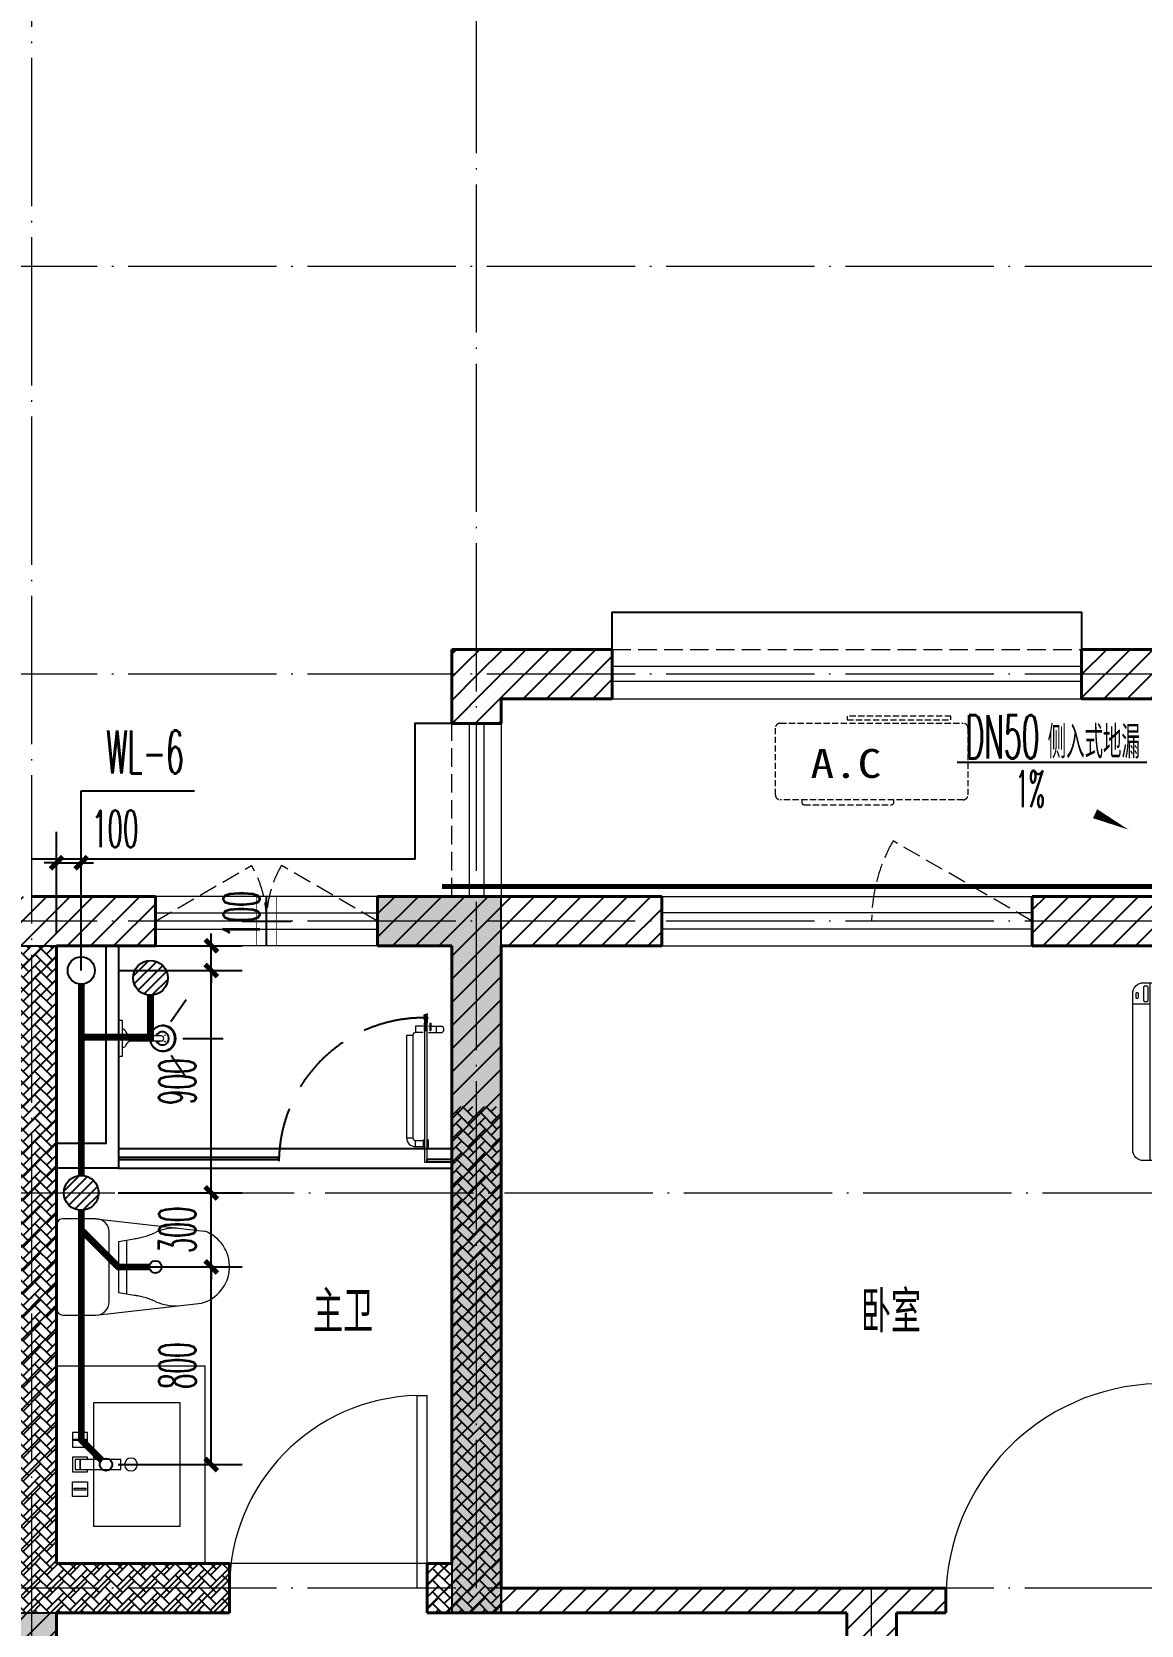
# Model space of a CAD drawing. Extents: x 27938 to 1042331, y -235042 to 1535213.
# Drawn here: x 706817 to 711308, y 140832 to 147282 of the extents above; entities that cross this region are included whole.
import ezdxf

# ---------------------------------------------------------------- set-up
doc = ezdxf.new("R2010")
doc.units = 0
doc.header["$LTSCALE"] = 1000
doc.header["$MEASUREMENT"] = 0
doc.linetypes.add('DASH', pattern=[0.35, 0.25, -0.1])
doc.linetypes.add('DOTE', pattern=[2.42, 2, -0.2, 0.02, -0.2])
for name, color, linetype in [('$RECOVER_210609100354-32', 7, 'Continuous'), ('$RECOVER_210609100354-5', 7, 'Continuous'), ('3.5方案汇报，与郭总、侯月琴确定户型_t8$0$2020.03.04 -1安徽标准化洋房户型(UA）_t8_t8$0$看线', 154, 'Continuous'), ('COLUMN', 9, 'Continuous'), ('DIM_污水', 3, 'Continuous'), ('EQUIP_地漏', 7, 'Continuous'), ('EQUIP_污水', 7, 'Continuous'), ('IP-bath&kitchen-JOHNSON', 4, 'Continuous'), ('P-bath&kitchen-JOHNSON', 4, 'Continuous'), ('PIPE-污水', 2, 'W'), ('PUB_TEXT', 4, 'Continuous'), ('TWT_DIM', 3, 'Continuous'), ('TWT_LEAD', 3, 'Continuous'), ('VPIPE-污水', 2, 'W'), ('保温', 6, 'Continuous'), ('机电标识类', 1, 'Continuous'), ('看线', 251, 'Continuous')]:
    doc.layers.add(name, color=color, linetype=linetype)
for name, color, linetype, lineweight in [('DOTE', 19, 'DOTE', 9), ('LVTRY', 1, 'Continuous', 13), ('PUB_HATCH', 8, 'Continuous', 9), ('WALL', 9, 'Continuous', 40), ('WINDOW', 8, 'Continuous', 15), ('平面-排水沟', 86, 'Continuous', 15), ('平面-栏杆', 135, 'Continuous', 15), ('平面-看线', 45, 'Continuous', 15), ('平面-空调室内机', 176, 'Continuous', 9), ('平面-空调预留孔', 173, 'Continuous', 15), ('空调', 76, 'Continuous', 13)]:
    doc.layers.add(name, color=color, linetype=linetype, lineweight=lineweight)
doc.styles.add('_TCH_DIM', font='SIMPLEX.shx', dxfattribs={"width": 0.6, "oblique": 10, "bigfont": 'hztxt.shx'})
doc.styles.add('_TCH_DIM_T3', font='SIMPLEX.shx', dxfattribs={"width": 0.494118, "bigfont": 'GBCBIG.shx'})
doc.styles.add('_TWT_SERIAL', font='simplex.shx', dxfattribs={"width": 0.6, "oblique": 10, "height": 3, "bigfont": 'aadri.shx'})
doc.styles.get("Standard").update_dxf_attribs({"font": 'gbenor.shx', "bigfont": 'gbcbig.shx'})
doc.styles.add('黑体', font='simhei.ttf')
doc.linetypes.add('W', pattern='A,3,-0.2,["W",Standard,S=0.25,R=0,X=-0.1,Y=-0.115],-0.2', length=3.4)
doc.dimstyles.new('_TWT_ARCH&&50', dxfattribs={"dimtxt": 148.75, "dimasz": 50, "dimexe": 125, "dimexo": 150, "dimgap": 63.125, "dimtad": 1, "dimdec": 0, "dimzin": 0, "dimdsep": 46, "dimtxsty": '_TCH_DIM_T3', "dimblk": 'ARCHTICK', "dimcen": 0.09, "dimclrt": 7, "dimazin": 2, "dimtfac": 1, "dimtdec": 0, "dimtix": 1, "dimtmove": 2, "dimatfit": 3, "dimfxl": 1, "dimtolj": 1, "dimtzin": 0, "dimarcsym": 0})
pattern_1 = [(45, (0, 0), (0, 47.4157523), [100.584, -33.528]), (135, (23.708, 23.708), (3e-15, 47.4157523), [100.584, -33.528])]
pattern_2 = [(45, (0, 47.75), (-47.022601, 47.022601), [])]

# ---------------------------------------------------------------- blocks, each defined once
blk = doc.blocks.new('GFDGDGRDGRDG')
at = {"layer": 'DOTE', "linetype": 'DOTE', "ltscale": 0.3}
for p, q in [((599993.7, 360558.3), (599993.7, 376108.3)), ((601793.7, 368758.3), (601793.7, 376108.3)), ((626393.7, 374108.3), (573593.7, 374108.3)), ((626393.7, 372458.3), (573593.7, 372458.3)), ((626393.7, 371458.3), (573593.7, 371458.3)), ((573593.7, 370358.3), (626393.7, 370358.3)), ((626393.7, 368758.3), (573593.7, 368758.3)), ((603393.7, 360558.3), (603393.7, 368758.3))]:
    blk.add_line(p, q, dxfattribs=at)
blk = doc.blocks.new('rrrrrrrrrrrra')
at = {"color": 0}
for p, q in [((-112.4, 458.7), (-112.4, 324.3)), ((252.6, 483.7), (-87.4, 483.7)), ((277.6, 324.3), (277.6, 458.7)), ((-112.4, 324.3), (-63.7, -103.4)), ((277.6, 324.3), (227.5, -115.6)), ((-59.1, 271.1), (224.3, 271.1)), ((-20.6, 232.4), (-34.2, 153.6)), ((191.3, 200.5), (-26.1, 200.5)), ((185.8, 232.4), (-20.6, 232.4)), ((185.8, 232.4), (199.4, 153.6))]:
    blk.add_line(p, q, dxfattribs=at)
for centre, radius, start, end in [((-87.4, 458.7), 25, 90, 180), ((252.6, 458.7), 25, 0, 90), ((-59.1, 324.3), 53.3, 180, 270), ((224.3, 324.3), 53.3, 270, 0), ((-322.6, 209.8), 293.8, 333.53685, 351.48282), ((487.8, 209.8), 293.8, 188.51718, 206.46315), ((149, -3.2), 224.1, 158.52022, 180), ((16.2, -3.2), 224.1, 0, 21.47978), ((83.8, -63.6), 152.8, 195.07732, 340.11812)]:
    blk.add_arc(centre, radius, start, end, dxfattribs=at)
blk = doc.blocks.new('A$C1E0F638F')
at = {"color": 0}
for points in [[(499.7, 435.1), (499.7, 85.1), (0, 85.1), (0, 435.1)], [(269.9, 30), (229.9, 30), (229.9, 195), (269.9, 195)], [(119.9, 0), (179.9, 0), (179.9, 60), (119.9, 60)], [(146.9, 55), (152.9, 55), (152.9, 5), (146.9, 5)], [(229.9, 30), (269.9, 30), (269.9, 10), (229.9, 10)], [(379.9, 0), (319.9, 0), (319.9, 60), (379.9, 60)], [(352.9, 55), (346.9, 55), (346.9, 5), (352.9, 5)]]:
    blk.add_lwpolyline(points, close=True, dxfattribs=at)
blk.add_lwpolyline([(269.9, 60), (279.9, 60), (279.9, 0), (219.9, 0), (219.9, 60), (229.9, 60)], dxfattribs=at)
blk.add_circle((249.9, 236.3), 26, dxfattribs=at)
blk = doc.blocks.new('135')
blk.add_hatch(color=0).paths.add_polyline_path([(4.8, 1.8), (3.6, -1), (-4.7, 2.5), (-3.5, 5.3)])
at = {"color": 0}
for p, q in [((-6.3, 2.6), (5.4, -2.3)), ((-5.7, 2.9), (-5.2, 2.7)), ((-5.6, 18.9), (-3.4, 19.4)), ((-3.4, 19.4), (-5.5, 19.4)), ((5.2, 10.9), (-5.3, 10.9)), ((5.2, 9.7), (-5.2, 9.7)), ((-5.2, 2.7), (-3.8, 5.9)), ((-5, 10.9), (-5, 30.5)), ((-3.8, 5.9), (5.4, 2.1)), ((0, 0), (0, 39.1)), ((5.6, 18.9), (3.4, 19.3)), ((3.4, 19.3), (5.6, 19.3)), ((4.1, -1.2), (5.4, 2.1)), ((5, 10.9), (5, 32.3)), ((4.1, -1.2), (5.7, -1.8))]:
    blk.add_line(p, q, dxfattribs=at)
for centre, radius, start, end in [((6.2, 15.8), 13.5, 151.01474, 204.84033), ((13.5, 4.2), 20.5, 163.09243, 182.0012), ((-6, 3.6), 1, 184.22753, 248.46611), ((8.6, 15.5), 14.6, 166.278, 198.09535), ((13.5, 4.2), 19.5, 163.74431, 182.52687), ((-5.5, 3.3), 0.5, 181.9385, 247.25971), ((-5.2, 22.1), 0.5, 335.76434, 151.01474), ((3.8, 18.1), 9.42, 155.76434, 171.97728), ((5.2, 22.3), 0.5, 29.84246, 204.57404), ((-5.9, 17.2), 11.7, 10.47502, 24.57404), ((29.1, 6.7), 24, 172.94395, 199.23182), ((-6.3, 15.4), 12.4, 338.64492, 16.0476), ((-6, 15.8), 13.4, 334.91114, 29.84246), ((26.4, 6.3), 20.6, 169.14538, 199.95258), ((5.9, -1.2), 1.17, 247.45971, 19.95258), ((5.9, -1.4), 0.5, 247.45971, 19.23182)]:
    blk.add_arc(centre, radius, start, end, dxfattribs=at)
blk.add_open_spline([(-5, 30.5), (-4.1, 31.3), (-2.3, 33), (0.9, 29.2), (3.5, 31.1), (5, 32.3)], degree=3, knots=[0, 0, 0, 0, 3.066329, 6.218313, 11.124135, 11.124135, 11.124135, 11.124135], dxfattribs=at)
blk = doc.blocks.new('SDFAWERAWER')
at = {"layer": 'LVTRY', "color": 0}
for p, q in [((593941.2, -1242210.1), (593783.7, -1242594.8)), ((593964.6, -1242219.7), (593807.2, -1242604.4)), ((593941.2, -1242210.1), (593964.6, -1242219.7)), ((593987.8, -1242190.5), (593978.2, -1242214)), ((594007.5, -1242226), (593978.2, -1242214)), ((594017.1, -1242202.5), (593987.8, -1242190.5)), ((594015.8, -1242220.4), (594027.2, -1242192.7)), ((594015.8, -1242220.4), (594021.7, -1242222.8)), ((594025.7, -1242203.9), (594018.5, -1242221.5)), ((594018.5, -1242221.5), (594021.5, -1242220.3)), ((594025.4, -1242210.8), (594021.5, -1242220.3)), ((594022.6, -1242220.7), (594021.7, -1242222.8)), ((594021.7, -1242222.8), (594023.9, -1242221.9)), ((594022.6, -1242211.4), (594029.8, -1242193.8)), ((594024.2, -1242221.4), (594023.9, -1242221.9)), ((594025.4, -1242210.8), (594031.1, -1242196.8)), ((594027.2, -1242192.7), (594033, -1242195.1)), ((594027.7, -1242234.3), (594078.4, -1242255)), ((594029.8, -1242193.8), (594031.1, -1242196.8)), ((594032.2, -1242197.2), (594033, -1242195.1)), ((594033, -1242195.1), (594034, -1242197.4)), ((594033.8, -1242197.9), (594034, -1242197.4)), ((594047.3, -1242200.9), (594035.9, -1242228.7)), ((594035.9, -1242228.7), (594038.6, -1242229.7)), ((594037.3, -1242210.8), (594088, -1242231.6)), ((594038.6, -1242229.7), (594045.2, -1242213.6)), ((594038.6, -1242229.7), (594041.6, -1242228.5)), ((594041.6, -1242228.5), (594051.2, -1242205)), ((594049.9, -1242202), (594043.3, -1242218.2)), ((594047.3, -1242200.9), (594049.9, -1242202)), ((594049.9, -1242202), (594051.2, -1242205)), ((594057.1, -1242246.3), (594066.7, -1242222.8)), ((593783.7, -1242594.8), (593807.2, -1242604.4)), ((593803.2, -1242641.3), (593812.8, -1242617.9)), ((593812.8, -1242617.9), (593842.2, -1242629.9)), ((593803.2, -1242641.3), (593832.6, -1242653.3)), ((593842.2, -1242629.9), (593832.6, -1242653.3)), ((593833.8, -1242656.3), (593832.6, -1242653.3)), ((593845.2, -1242628.6), (593833.8, -1242656.3)), ((593836.5, -1242657.4), (593833.8, -1242656.3)), ((593847.8, -1242629.7), (593836.5, -1242657.4)), ((593845.2, -1242628.6), (593842.2, -1242629.9)), ((593847.8, -1242629.7), (593845.2, -1242628.6)), ((593847.1, -1242661.8), (593858.5, -1242634.1)), ((593847.1, -1242661.8), (593849.8, -1242662.9)), ((593849.8, -1242662.9), (593861.2, -1242635.2)), ((593852.1, -1242661.9), (593862.1, -1242637.4)), ((593858.5, -1242634.1), (593861.2, -1242635.2)), ((593861.2, -1242635.2), (593862.1, -1242637.4))]:
    blk.add_line(p, q, dxfattribs=at)
blk.add_lwpolyline([(593823.5, -1242717), (594045.8, -1242173.9), (594036.5, -1242170.2), (593814.2, -1242713.2)], close=True, dxfattribs=at)
blk.add_arc((594075.3, -1242240), 15.3, 281.79322, 33.70188, dxfattribs=at)
for centre, major_axis, start_param, end_param in [((593974.2, -1242223.6), (3.93, 9.6), 0, 1.570796), ((593816.8, -1242608.3), (13.5, 33.1), 1.570796, 3.141593), ((593816.8, -1242608.3), (3.93, 9.6), 1.570796, 3.141593)]:
    blk.add_ellipse(centre, major_axis=major_axis, ratio=1, start_param=start_param, end_param=end_param, dxfattribs=at)
at = {"layer": 'P-bath&kitchen-JOHNSON', "color": 0, "linetype": 'DASH'}
blk.add_arc((593809.8, -1242714), 586.2, 67.53695, 157.13247, dxfattribs=at)
at = {"layer": 'LVTRY', "color": 8, "xscale": -1, "rotation": 157.7329157530927}
blk.add_blockref('135', (594045.3, -1242161.9), dxfattribs=at)
blk = doc.blocks.new('A$C5DCB2F21')
at = {"layer": 'IP-bath&kitchen-JOHNSON', "color": 0}
for p, q in [((-68.3, -213.2), (-157.7, -275)), ((68.2, -213.2), (157.6, -275)), ((-0.1, -261.4), (-0.1, -424.7))]:
    blk.add_line(p, q, dxfattribs=at)
for centre, major_axis, ratio, start_param, end_param in [((0, -178.8), (-51, 0), 0.990052, -1.36297, 4.504563), ((0, -177.8), (-26.8, 0), 0.994812, -1.167677, 4.309269)]:
    blk.add_ellipse(centre, major_axis=major_axis, ratio=ratio, start_param=start_param, end_param=end_param, dxfattribs=at)
at = {"layer": 'LVTRY', "color": 0}
for p, q in [((73.6, 0), (-73.6, 0)), ((-10.5, -173.5), (-10.5, -49.3)), ((10.6, -173.5), (10.6, -49.3))]:
    blk.add_line(p, q, dxfattribs=at)
blk.add_lwpolyline([(73.6, 0), (73.6, -15.8), (-73.6, -15.8), (-73.6, 0)], dxfattribs=at)
for points in [[(-26.3, -30.7, -0.364142), (-37.8, -15.8, -0.020495)], [(-10.5, -49.4, 0.214893), (-26.3, -30.7, 7.649644)], [(10.6, -49.3, -0.21439), (26.3, -30.7, -7.649644)], [(26.3, -30.7, 0.364142), (37.8, -15.8, 0.020495)]]:
    blk.add_lwpolyline(points, format="xyb", dxfattribs=at)
blk.add_arc((0, -173.5), 10.5, 180, 0, dxfattribs=at)
for centre, major_axis, ratio, start_param, end_param in [((0, -181.3), (53.6, 0), 0.987577, 1.76809, 7.656688), ((-12.4, -164.7), (0, 1.43), 0.85, -1.570796, 4.712389), ((-12.4, -189.2), (0, 1.43), 0.85, 4.712389, 10.995574), ((12.5, -164.7), (0, 1.43), 0.85, 4.712389, 10.995574), ((12.5, -189.2), (0, 1.43), 0.85, 4.712389, 10.995574)]:
    blk.add_ellipse(centre, major_axis=major_axis, ratio=ratio, start_param=start_param, end_param=end_param, dxfattribs=at)
blk = doc.blocks.new('fgdfsdfsfssfes')
at = {"layer": '$RECOVER_210609100354-32', "color": 8}
for points in [[(575943.8, 371358.3), (575943.8, 370458), (575693.8, 370458)], [(575893.8, 371358.3), (575893.8, 370558), (575693.8, 370558)]]:
    blk.add_lwpolyline(points, dxfattribs=at)
at = {"layer": 'IP-bath&kitchen-JOHNSON', "color": 8}
for p, q in [((575943.8, 370538), (577293.8, 370538)), ((575943.8, 370503), (576593.8, 370503)), ((575943.8, 370493), (576593.8, 370493)), ((576593.8, 370493), (576593.8, 370503)), ((577293.8, 370493), (577193.8, 370493)), ((577193.8, 370483), (577193.8, 370493)), ((577293.8, 370483), (577193.8, 370483)), ((575943.8, 370458), (577293.8, 370458))]:
    blk.add_line(p, q, dxfattribs=at)
at = {"layer": 'LVTRY', "color": 8}
blk.add_lwpolyline([(576293.8, 368858.3), (575693.8, 368858.3), (575693.8, 369658.3), (576293.8, 369658.3)], close=True, dxfattribs=at)
at = {"layer": 'IP-bath&kitchen-JOHNSON', "color": 8, "rotation": 22.25976934310711}
blk.add_blockref('SDFAWERAWER', (-443124.7, 1295643.5), dxfattribs=at)
at = {"layer": 'LVTRY', "color": 8, "rotation": 90.008488524447}
blk.add_blockref('A$C5DCB2F21', (575943.8, 370983.3), dxfattribs=at)
at = {"layer": 'LVTRY', "color": 8, "extrusion": (0, 0, -1), "xscale": -1, "zscale": -1, "rotation": 270}
blk.add_blockref('rrrrrrrrrrrra', (-576177.5, 369975.6), dxfattribs=at)
at = {"layer": 'LVTRY', "color": 8, "xscale": -1, "rotation": 270}
blk.add_blockref('A$C1E0F638F', (575758.7, 369008.6), dxfattribs=at)
blk = doc.blocks.new('HFHFHFHFTF')
at = {"layer": 'PUB_HATCH'}
blk.add_hatch(color=256, dxfattribs=at).paths.add_polyline_path([(562116.6, 373623.7), (562416.6, 373623.7), (562416.6, 370923.7), (562616.6, 370923.7), (562616.6, 373823.7), (562116.6, 373823.7)])
at = {"layer": 'COLUMN', "color": 8}
for p, q in [((562616.6, 373823.7), (562116.6, 373823.7)), ((562116.6, 373823.7), (562116.6, 373623.7)), ((562616.6, 370923.7), (562616.6, 373823.7)), ((562116.6, 373623.7), (562416.6, 373623.7)), ((562416.6, 373623.7), (562416.6, 370923.7)), ((562416.6, 370923.7), (562616.6, 370923.7))]:
    blk.add_line(p, q, dxfattribs=at)
blk = doc.blocks.new('A$C001338C2')
at = {"color": 0}
for p, q in [((0, 248.6), (0, 22)), ((845, 303.6), (55, 303.6)), ((109.1, 214.8), (109.1, 303.6)), ((900, 22), (900, 248.6)), ((22, 0), (878, 0))]:
    blk.add_line(p, q, dxfattribs=at)
at = {"color": 0, "lineweight": 5}
for p, q in [((900, 214.8), (0, 214.8)), ((900, 143.2), (0, 143.2))]:
    blk.add_line(p, q, dxfattribs=at)
at = {"color": 0}
for points in [[(89.2, 226.4), (22.2, 226.4, -0.414214), (16.7, 231.9), (16.7, 243.1, -0.414214), (22.2, 248.6), (89.2, 248.6, -0.414214), (94.7, 243.1), (94.7, 231.9, -0.414214)], [(73.1, 275), (56.8, 275, -0.414214), (51.3, 280.5), (51.3, 283.4, -0.414214), (56.8, 288.9), (73.1, 288.9, -0.414214), (78.6, 283.4), (78.6, 280.5, -0.414214)]]:
    blk.add_lwpolyline(points, format="xyb", close=True, dxfattribs=at)
for centre, radius, start, end in [((55, 248.6), 55, 90, 180), ((845, 248.6), 55, 360, 90), ((22, 22), 22, 180, 270), ((878, 22), 22, 270, 360)]:
    blk.add_arc(centre, radius, start, end, dxfattribs=at)
blk = doc.blocks.new('dongkong')
at = {"color": 0}
blk.add_wipeout([(-603756, 210771), (-603756, 210570.8), (-603836, 210570.8), (-603836, 210771)], dxfattribs=at)
at = {"layer": '机电标识类', "color": 0, "linetype": 'DASH', "ltscale": 400}
for p, q in [((-603796, 210771), (-603796, 210570.8)), ((-603896, 210670.7), (-603696, 210670.7))]:
    blk.add_line(p, q, dxfattribs=at)
at = {"layer": '空调', "color": 0, "linetype": 'DASH', "const_width": 2}
blk.add_lwpolyline([(-603756, 210771), (-603756, 210570.8), (-603836, 210570.8), (-603836, 210771)], close=True, dxfattribs=at)
blk = doc.blocks.new('VDVDVDCZSCCS')
at = {"layer": '保温', "linetype": 'ByBlock', "ltscale": 10}
h = blk.add_hatch(dxfattribs=at)
h.set_pattern_fill('AR-HBONE', color=251, scale=55)
h.set_pattern_definition(pattern_1)
h.paths.add_polyline_path([(538016.6, 372973.7), (538016.7, 370923.7), (538216.7, 370923.7), (538216.6, 372973.7)])
h = blk.add_hatch(dxfattribs=at)
h.set_pattern_fill('AR-HBONE', color=251, scale=55)
h.set_pattern_definition(pattern_1)
h.paths.add_polyline_path([(538016.7, 370923.7), (538016.7, 371123.7), (537916.7, 371123.7), (537916.7, 370923.7)])
at = {"layer": '保温', "color": 251, "linetype": 'ByBlock', "ltscale": 10}
blk.add_line((538216.7, 371023.7), (538216.7, 370923.7), dxfattribs=at)
blk = doc.blocks.new('A$C04040EB5')
at = {"layer": '保温', "linetype": 'ByBlock', "ltscale": 10}
h = blk.add_hatch(dxfattribs=at)
h.set_pattern_fill('AR-HBONE', color=251, scale=55)
h.set_pattern_definition([(45, (-445516.58, -596848.81), (0, 47.4157523), [100.584, -33.528]), (135, (-445492.87, -596825.102), (3e-15, 47.4157523), [100.584, -33.528])])
edge = h.paths.add_edge_path()
edge.add_line((200, 5000), (200, 7500))
edge.add_line((200, 7500), (0, 7500))
edge.add_line((0, 7500), (0, 5000))
edge.add_line((0, 5000), (200, 5000))
h = blk.add_hatch(dxfattribs=at)
h.set_pattern_fill('AR-HBONE', color=251, scale=55)
h.set_pattern_definition([(45, (-445516.58, -596848.81), (0, 47.4157523), [100.584, -33.528]), (135, (-445492.87, -596825.102), (3e-15, 47.4157523), [100.584, -33.528])])
edge = h.paths.add_edge_path()
edge.add_line((900, 4800), (900, 5000))
edge.add_line((900, 5000), (-700, 5000))
edge.add_line((-700, 5000), (-700, 4800))
edge.add_line((-700, 4800), (900, 4800))
at = {"layer": '保温', "linetype": 'Continuous', "ltscale": 10}
h = blk.add_hatch(dxfattribs=at)
h.set_pattern_fill('HEX', color=251, scale=10, angle=90, style=0)
h.set_pattern_definition([(90, (-503782.47, -516048.461), (-16.49778, 1e-15), [9.525, -19.05]), (210, (-503782.47, -516048.461), (8.24889, -14.2874966), [9.525, -19.05]), (150, (-503782.47, -516038.936), (-8.24889, -14.2874966), [9.525, -19.05])])
edge = h.paths.add_edge_path()
edge.add_line((200, 4800), (0, 4800))
edge.add_line((0, 4800), (0.1, 0))
edge.add_line((0.1, 0), (200.1, 0))
edge.add_line((200.1, 0), (200, 4800))
at = {"layer": '保温', "color": 251, "linetype": 'ByBlock', "ltscale": 10}
for p, q in [((0, 7500), (200, 7500)), ((0, 4800), (200, 4800))]:
    blk.add_line(p, q, dxfattribs=at)
blk = doc.blocks.new('gsergvr')
at = {"layer": '平面-空调预留孔', "color": 0, "linetype": 'DASH', "ltscale": 0.1}
for p, q in [((34075.4, 17176.2), (34075.4, 17166.2)), ((34085.4, 17156.2), (34438.2, 17156.2)), ((34448.2, 17166.2), (34448.2, 17176.2))]:
    blk.add_line(p, q, dxfattribs=at)
blk.add_lwpolyline([(34728.6, 17176.2), (33988.6, 17176.2, -0.414214), (33968.6, 17196.2), (33968.6, 17466.2, -0.414214), (33988.6, 17486.2), (34728.6, 17486.2, -0.414214), (34748.6, 17466.2), (34748.6, 17196.2, -0.414214)], format="xyb", close=True, dxfattribs=at)
blk.add_lwpolyline([(34679.3, 17515.3), (34259.5, 17515.3), (34259.5, 17500.2), (34679.3, 17500.2)], close=True, dxfattribs=at)
for centre, start, end in [((34085.4, 17166.2), 180, 270), ((34438.2, 17166.2), 270, 0)]:
    blk.add_arc(centre, 10, start, end, dxfattribs=at)
at = {"layer": '平面-空调预留孔', "color": 0, "linetype": 'DASH', "ltscale": 0.1, "style": '黑体', "width": 1.2}
blk.add_text('A.C', height=117.05, dxfattribs=at).set_placement((34110.9, 17264.8))
blk = doc.blocks.new('rtyryrtyeeretee')
at = {"layer": '平面-空调预留孔', "color": 8}
blk.add_blockref('gsergvr', (635673.5, 326705.8), dxfattribs=at)
blk = doc.blocks.new('_ArchTick')
at = {"color": 0, "linetype": 'ByBlock', "const_width": 0.4}
blk.add_lwpolyline([(-0.5, -0.5), (0.5, 0.5)], dxfattribs=at)
blk = doc.blocks.new('*D362')
at = {"layer": 'Defpoints', "color": 0}
for p in [(707016.6, 143918.4), (706916.6, 143482.3), (707016.6, 143482.3)]:
    blk.add_point(p, dxfattribs=at)
at = {"layer": 'TWT_DIM', "color": 0, "lineweight": -2}
for p, q in [((706916.6, 143632.3), (706916.6, 144043.4)), ((707016.6, 143632.3), (707016.6, 144043.4)), ((706916.6, 143918.4), (706866.6, 143918.4)), ((706916.6, 143918.4), (707016.6, 143918.4)), ((707016.6, 143918.4), (707066.6, 143918.4))]:
    blk.add_line(p, q, dxfattribs=at)
at = {"layer": 'TWT_DIM', "color": 0, "lineweight": -2, "xscale": 50, "yscale": 50, "zscale": 50}
blk.add_blockref('_ArchTick', (706916.6, 143918.4), dxfattribs=at)
at = {"layer": 'TWT_DIM', "color": 0, "lineweight": -2, "xscale": 50, "yscale": 50, "zscale": 50, "rotation": 180}
blk.add_blockref('_ArchTick', (707016.6, 143918.4), dxfattribs=at)
at = {"layer": 'TWT_DIM', "color": 7, "insert": (707153.7, 144055.9), "char_height": 148.75, "attachment_point": 5, "style": '_TCH_DIM_T3'}
blk.add_mtext('\\A1;100', dxfattribs=at)
blk = doc.blocks.new('*D363')
at = {"layer": 'Defpoints', "color": 0}
for p in [(707016.6, 142282.2), (707543.1, 142282.2), (707016.6, 141482.5)]:
    blk.add_point(p, dxfattribs=at)
at = {"layer": 'TWT_DIM', "color": 0, "lineweight": -2}
for p, q in [((707166.6, 142282.2), (707668.1, 142282.2)), ((707543.1, 141482.5), (707543.1, 142282.2)), ((707166.6, 141482.5), (707668.1, 141482.5))]:
    blk.add_line(p, q, dxfattribs=at)
at = {"layer": 'TWT_DIM', "color": 0, "lineweight": -2, "xscale": 50, "yscale": 50, "zscale": 50}
for p, rotation in [((707543.1, 142282.2), 90), ((707543.1, 141482.5), 270)]:
    blk.add_blockref('_ArchTick', p, dxfattribs=dict(at, rotation=rotation))
at = {"layer": 'TWT_DIM', "color": 7, "insert": (707405.6, 141882.3), "char_height": 148.75, "attachment_point": 5, "rotation": 90, "style": '_TCH_DIM_T3'}
blk.add_mtext('\\A1;800', dxfattribs=at)
blk = doc.blocks.new('*D364')
at = {"layer": 'Defpoints', "color": 0}
for p in [(707016.6, 142582), (707543.1, 142582), (707016.6, 142282.2)]:
    blk.add_point(p, dxfattribs=at)
at = {"layer": 'TWT_DIM', "color": 0, "lineweight": -2}
for p, q in [((707543.1, 142582), (707543.1, 142632)), ((707166.6, 142582), (707668.1, 142582)), ((707543.1, 142282.2), (707543.1, 142582)), ((707166.6, 142282.2), (707668.1, 142282.2)), ((707543.1, 142282.2), (707543.1, 142232.2))]:
    blk.add_line(p, q, dxfattribs=at)
at = {"layer": 'TWT_DIM', "color": 0, "lineweight": -2, "xscale": 50, "yscale": 50, "zscale": 50}
for p, rotation in [((707543.1, 142582), 270), ((707543.1, 142282.2), 90)]:
    blk.add_blockref('_ArchTick', p, dxfattribs=dict(at, rotation=rotation))
at = {"layer": 'TWT_DIM', "color": 7, "insert": (707405.6, 142432.1), "char_height": 148.75, "attachment_point": 5, "rotation": 90, "style": '_TCH_DIM_T3'}
blk.add_mtext('\\A1;300', dxfattribs=at)
blk = doc.blocks.new('*D365')
at = {"layer": 'Defpoints', "color": 0}
for p in [(707016.6, 143482.3), (707543.1, 143482.3), (707016.6, 142582)]:
    blk.add_point(p, dxfattribs=at)
at = {"layer": 'TWT_DIM', "color": 0, "lineweight": -2}
for p, q in [((707166.6, 143482.3), (707668.1, 143482.3)), ((707543.1, 142582), (707543.1, 143482.3)), ((707166.6, 142582), (707668.1, 142582))]:
    blk.add_line(p, q, dxfattribs=at)
at = {"layer": 'TWT_DIM', "color": 0, "lineweight": -2, "xscale": 50, "yscale": 50, "zscale": 50}
for p, rotation in [((707543.1, 143482.3), 90), ((707543.1, 142582), 270)]:
    blk.add_blockref('_ArchTick', p, dxfattribs=dict(at, rotation=rotation))
at = {"layer": 'TWT_DIM', "color": 7, "insert": (707405.6, 143032.2), "char_height": 148.75, "attachment_point": 5, "rotation": 90, "style": '_TCH_DIM_T3'}
blk.add_mtext('\\A1;900', dxfattribs=at)
blk = doc.blocks.new('*D366')
at = {"layer": 'Defpoints', "color": 0}
for p in [(707016.6, 143582.3), (707543.1, 143582.3), (707016.6, 143482.3)]:
    blk.add_point(p, dxfattribs=at)
at = {"layer": 'TWT_DIM', "color": 0, "lineweight": -2}
for p, q in [((707543.1, 143582.3), (707543.1, 143632.3)), ((707166.6, 143582.3), (707668.1, 143582.3)), ((707543.1, 143482.3), (707543.1, 143582.3)), ((707166.6, 143482.3), (707668.1, 143482.3)), ((707543.1, 143482.3), (707543.1, 143432.3))]:
    blk.add_line(p, q, dxfattribs=at)
at = {"layer": 'TWT_DIM', "color": 0, "lineweight": -2, "xscale": 50, "yscale": 50, "zscale": 50}
for p, rotation in [((707543.1, 143582.3), 270), ((707543.1, 143482.3), 90)]:
    blk.add_blockref('_ArchTick', p, dxfattribs=dict(at, rotation=rotation))
at = {"layer": 'TWT_DIM', "color": 7, "insert": (707664.8, 143708.9), "char_height": 148.75, "attachment_point": 5, "rotation": 90, "style": '_TCH_DIM_T3'}
blk.add_mtext('\\A1;100', dxfattribs=at)
blk = doc.blocks.new('$TwtSys$00000141')
for p, q in [((-141, 12), (-15, 138)), ((-141, 12), (-15, 138)), ((-131, -53), (53, 131)), ((-131, -53), (53, 131)), ((-100, -100), (100, 100)), ((-100, -100), (100, 100)), ((-49, -131), (131, 49)), ((-49, -131), (131, 49)), ((17, -138), (138, -17)), ((17, -138), (138, -17))]:
    blk.add_line(p, q)
blk.add_circle((0, 0), 141)
blk.add_circle((0, 0), 141)
blk = doc.blocks.new('$TwtSys$00000147')
blk.add_circle((0, 0, 0), 25)
blk = doc.blocks.new('$DorLib2D$00000001')
for p, q in [((0.45, 0.975), (0.5, 0.975)), ((0.45, 0), (0.45, 0.975)), ((0.5, 0), (0.5, 0.975)), ((0.5, 0), (0.45, 0))]:
    blk.add_line(p, q)
at = {"lineweight": 13}
blk.add_arc((0.475, 0), 0.975, 91.46928, 180, dxfattribs=at)
blk = doc.blocks.new('$WINLIB2D$00000001')
at = {"color": 0}
for points in [[(-0.5, 0.5), (-0.5, -0.5)], [(-0.5, 0.5), (0.5, 0.5)], [(0.5, -0.5), (0.5, 0.5)], [(0.5, 0.1667), (-0.5, 0.1667)], [(0.5, -0.1667), (-0.5, -0.1667)], [(-0.5, -0.5), (0.5, -0.5)]]:
    blk.add_lwpolyline(points, dxfattribs=at)

msp = doc.modelspace()

# ---------------------------------------------------------------- hatches: boundary and pattern name
at = {"layer": '$RECOVER_210609100354-5'}
h = msp.add_hatch(dxfattribs=at)
h.set_pattern_fill('普通砖', color=256, scale=50, style=0)
h.set_pattern_definition(pattern_2)
h.paths.add_polyline_path([(708516.6, 144782.3), (708716.6, 144582.3), (709166.6, 144582.3), (709166.6, 144782.3)])
h = msp.add_hatch(dxfattribs=at)
h.set_pattern_fill('普通砖', color=256, scale=50, style=0)
h.set_pattern_definition(pattern_2)
h.paths.add_polyline_path([(708716.6, 144582.3), (708516.6, 144782.3), (708516.6, 144482.3), (708716.6, 144482.3)])
h = msp.add_hatch(dxfattribs=at)
h.set_pattern_fill('普通砖', color=256, scale=50, style=0)
h.set_pattern_definition(pattern_2)
h.paths.add_polyline_path([(711516.6, 144582.3), (711716.6, 144782.3), (711066.6, 144782.3), (711066.6, 144582.3)])
h = msp.add_hatch(dxfattribs=at)
h.set_pattern_fill('普通砖', color=256, scale=50, style=0)
h.set_pattern_definition(pattern_2)
h.paths.add_polyline_path([(706816.6, 143782.3), (706316.6, 143782.3), (706316.6, 143582.3), (706716.6, 143582.3), (706816.6, 143649)])
h = msp.add_hatch(dxfattribs=at)
h.set_pattern_fill('普通砖', color=256, scale=50, style=0)
h.set_pattern_definition(pattern_2)
h.paths.add_polyline_path([(706916.6, 143582.3), (707316.6, 143582.3), (707316.6, 143782.3), (706816.6, 143782.3), (706816.6, 143649)])
h = msp.add_hatch(dxfattribs=at)
h.set_pattern_fill('普通砖', color=256, scale=50, style=0)
h.set_pattern_definition(pattern_2)
h.paths.add_polyline_path([(708616.6, 143782.3), (708216.6, 143782.3), (708216.6, 143582.3), (708516.6, 143582.3), (708616.6, 143649)])
h = msp.add_hatch(dxfattribs=at)
h.set_pattern_fill('普通砖', color=256, scale=50, style=0)
h.set_pattern_definition(pattern_2)
h.paths.add_polyline_path([(708716.6, 143582.3), (709366.5, 143582.3), (709366.5, 143782.3), (708616.6, 143782.3), (708616.6, 143649)])
h = msp.add_hatch(dxfattribs=at)
h.set_pattern_fill('普通砖', color=256, scale=50, style=0)
h.set_pattern_definition(pattern_2)
h.paths.add_polyline_path([(711616.6, 143782.3), (710866.5, 143782.3), (710866.5, 143582.3), (711516.6, 143582.3), (711616.6, 143649)])
h = msp.add_hatch(dxfattribs=at)
h.set_pattern_fill('普通砖', color=256, scale=50, style=0)
h.set_pattern_definition(pattern_2)
h.paths.add_polyline_path([(706816.6, 143649), (706716.6, 143582.3), (706716.6, 141082.3), (706816.6, 140982.3), (706916.6, 141082.3), (706916.6, 143582.3)])
h = msp.add_hatch(dxfattribs=at)
h.set_pattern_fill('普通砖', color=256, scale=50, style=0)
h.set_pattern_definition(pattern_2)
h.paths.add_polyline_path([(708616.6, 143649), (708516.6, 143582.3), (708516.6, 141082.3), (708616.6, 140982.3), (708716.6, 140982.3), (708716.6, 143582.3)])
h = msp.add_hatch(dxfattribs=at)
h.set_pattern_fill('普通砖', color=256, scale=50, style=0)
h.set_pattern_definition(pattern_2)
h.paths.add_polyline_path([(706716.6, 141082.3), (706016.6, 141082.3), (706016.6, 140882.3), (706716.6, 140882.3), (706816.6, 140982.3)])
h = msp.add_hatch(dxfattribs=at)
h.set_pattern_fill('普通砖', color=256, scale=50, style=0)
h.set_pattern_definition(pattern_2)
h.paths.add_polyline_path([(706916.6, 140882.3), (707616.6, 140882.3), (707616.6, 141082.3), (706916.6, 141082.3), (706816.6, 140982.3)])
h = msp.add_hatch(dxfattribs=at)
h.set_pattern_fill('普通砖', color=256, scale=50, style=0)
h.set_pattern_definition(pattern_2)
h.paths.add_polyline_path([(708516.6, 141082.3), (708416.6, 141082.3), (708416.6, 140882.3), (708616.6, 140882.3), (708616.6, 140982.3)])
h = msp.add_hatch(dxfattribs=at)
h.set_pattern_fill('普通砖', color=256, scale=50, style=0)
h.set_pattern_definition(pattern_2)
h.paths.add_polyline_path([(706816.6, 140982.3), (706716.6, 140882.3), (706716.6, 136082.3), (706816.6, 136015.7), (706916.6, 136082.3), (706916.6, 140882.3)])
h = msp.add_hatch(dxfattribs=at)
h.set_pattern_fill('普通砖', color=256, scale=50, style=0)
h.set_pattern_definition(pattern_2)
h.paths.add_polyline_path([(710216.6, 140915.7), (710216.6, 140982.3), (708616.6, 140982.3), (708616.6, 140882.3), (710116.6, 140882.3)])
h = msp.add_hatch(dxfattribs=at)
h.set_pattern_fill('普通砖', color=256, scale=50, style=0)
h.set_pattern_definition(pattern_2)
h.paths.add_polyline_path([(710316.6, 140882.3), (710516.6, 140882.3), (710516.6, 140982.3), (710216.6, 140982.3), (710216.6, 140915.7)])
h = msp.add_hatch(dxfattribs=at)
h.set_pattern_fill('普通砖', color=256, scale=50, style=0)
h.set_pattern_definition(pattern_2)
h.paths.add_polyline_path([(710116.6, 140882.3), (710116.6, 140782.3), (710316.6, 140782.3), (710316.6, 140882.3), (710216.6, 140915.7)])
at = {"layer": 'PIPE-污水'}
for points in [[(707296.7, 143212.3), (707296.7, 143198.6), (707310.4, 143198.6)], [(707296.7, 143212.3), (707310.4, 143212.3), (707310.4, 143198.6)], [(707166.7, 142282.2), (707157, 142272.5), (707161, 142268.4)], [(707166.7, 142282.2), (707166.7, 142268.4), (707161, 142268.4)], [(707016.6, 141582.4), (707006.9, 141572.7), (707002.8, 141576.7)], [(707016.6, 141582.4), (707002.8, 141582.4), (707002.8, 141576.7)]]:
    msp.add_hatch(color=256, dxfattribs=at).paths.add_polyline_path(points)

# ---------------------------------------------------------------- linework, layer by layer
at = {"color": 8, "linetype": 'DASH', "ltscale": 0.8, "const_width": 20}
msp.add_lwpolyline([(711756.6, 143822.3), (708476.6, 143822.3)], dxfattribs=at)
at = {"layer": 'DIM_污水'}
for p, q in [((707016.6, 143482.3), (707016.6, 144209.3)), ((707016.6, 144209.3), (707475.6, 144209.3))]:
    msp.add_line(p, q, dxfattribs=at)
at = {"layer": 'PIPE-污水', "ltscale": 0.5, "const_width": 27.5}
for points in [[(707016.6, 143427.3), (707016.6, 143212.3)], [(707296.7, 143381.8), (707296.7, 143212.3)], [(707296.7, 143212.3), (707016.6, 143212.3)], [(707016.6, 143212.3), (707016.6, 142652.5)], [(707016.6, 142511.5), (707016.6, 142432.3)], [(707166.7, 142282.2), (707016.6, 142432.3)], [(707016.6, 142432.3), (707016.6, 141582.4)], [(707291.7, 142282.2), (707166.7, 142282.2)], [(707099, 141500), (707016.6, 141582.4)]]:
    msp.add_lwpolyline(points, dxfattribs=at)
at = {"layer": 'TWT_LEAD'}
msp.add_line((711330.3, 144323.6), (710562.4, 144323.6), dxfattribs=at)
at = {"layer": 'VPIPE-污水'}
msp.add_circle((707016.6, 143482.3), 55, dxfattribs=at)
at = {"layer": 'WALL', "color": 8}
for p, q in [((708516.6, 144782.3), (709166.6, 144782.3)), ((708516.6, 144782.3), (708516.6, 144482.3)), ((709166.6, 144782.3), (709166.6, 144582.3)), ((711716.6, 144782.3), (711066.6, 144782.3)), ((711066.6, 144582.3), (711066.6, 144782.3)), ((708716.6, 144582.3), (709166.6, 144582.3)), ((708716.6, 144582.3), (708716.6, 144482.3)), ((711516.6, 144582.3), (711066.6, 144582.3)), ((708716.6, 144482.3), (708516.6, 144482.3)), ((707316.6, 143782.3), (706816.6, 143782.3)), ((707316.6, 143582.3), (707316.6, 143782.3)), ((708616.6, 143782.3), (708216.6, 143782.3)), ((708216.6, 143782.3), (708216.6, 143582.3)), ((709366.5, 143782.3), (708616.6, 143782.3)), ((709366.5, 143582.3), (709366.5, 143782.3)), ((711616.6, 143782.3), (710866.5, 143782.3)), ((710866.5, 143782.3), (710866.5, 143582.3)), ((706916.6, 143582.3), (706916.6, 141082.3)), ((706916.6, 143582.3), (707316.6, 143582.3)), ((708216.6, 143582.3), (708516.6, 143582.3)), ((708516.6, 143582.3), (708516.6, 141082.3)), ((708716.6, 143582.3), (708716.6, 140982.3)), ((708716.6, 143582.3), (709366.5, 143582.3)), ((710866.5, 143582.3), (711516.6, 143582.3)), ((707616.6, 141082.3), (706916.6, 141082.3)), ((707616.6, 140882.3), (707616.6, 141082.3)), ((708516.6, 141082.3), (708416.6, 141082.3)), ((708416.6, 141082.3), (708416.6, 140882.3)), ((710216.6, 140982.3), (708716.6, 140982.3)), ((710516.6, 140982.3), (710216.6, 140982.3)), ((710516.6, 140882.3), (710516.6, 140982.3)), ((706916.6, 140882.3), (707616.6, 140882.3)), ((706916.6, 140882.3), (706916.6, 136082.3)), ((708416.6, 140882.3), (708616.6, 140882.3)), ((710116.6, 140882.3), (708616.6, 140882.3)), ((710116.6, 140882.3), (710116.6, 140782.3)), ((710316.6, 140882.3), (710516.6, 140882.3)), ((710316.6, 140782.3), (710316.6, 140882.3))]:
    msp.add_line(p, q, dxfattribs=at)
at = {"layer": 'WINDOW', "color": 8}
msp.add_line((708416.6, 141082.3), (707616.6, 141082.3), dxfattribs=at)
at = {"layer": 'WINDOW', "color": 8, "linetype": 'DASH', "ltscale": 0.3}
msp.add_lwpolyline([(710866.5, 143682.3), (710303.4, 144007, 0.131485), (710216.5, 143682.3)], format="xyb", dxfattribs=at)
msp.add_lwpolyline([(710866.5, 143682.3), (710303.4, 144007, 0.131485), (710216.5, 143682.3)], format="xyb", dxfattribs=at)
at = {"layer": '平面-排水沟', "color": 8}
msp.add_lwpolyline([(710970.4, 144189.1, 0, 0, 0), (711256.5, 144052.3, 0, 40, 0), (711121.2, 144117, 0, 0, 0)], format="xyseb", dxfattribs=at)
at = {"layer": '平面-栏杆', "color": 8}
for points in [[(711066.6, 144712.3), (709166.6, 144712.6)], [(711066.6, 144652.3), (709166.6, 144652.6)], [(708586.9, 144482.3), (708586.6, 143782.3)], [(708646.9, 144482.3), (708646.6, 143782.3)]]:
    msp.add_lwpolyline(points, dxfattribs=at)
at = {"layer": '平面-看线', "color": 8, "linetype": 'DASH', "ltscale": 0.3}
msp.add_line((708516.6, 143782.3), (708516.9, 144482.3), dxfattribs=at)
msp.add_lwpolyline([(709166.6, 144782.3), (711066.6, 144782.3)], dxfattribs=at)
at = {"layer": '平面-看线', "color": 8}
for points in [[(709166.6, 144582.3), (711066.6, 144582.3)], [(708716.9, 144482.3), (708716.6, 143782.3)]]:
    msp.add_lwpolyline(points, dxfattribs=at)
at = {"layer": '看线', "color": 8, "ltscale": 0.5}
for points in [[(709166.6, 144782.3), (709166.6, 144932.3), (711066.6, 144932.3), (711066.6, 144782.3)], [(708516.9, 144482.3), (708366.9, 144482.3), (708366.9, 143932.3), (706816.6, 143932.3)]]:
    msp.add_lwpolyline(points, dxfattribs=at)

# ---------------------------------------------------------------- block references
at = {"color": 8}
for name, p in [('HFHFHFHFTF', (146100, -230041.4)), ('rtyryrtyeeretee', (40184.5, -199708.7)), ('A$C04040EB5', (706716.6, 136082.3)), ('fgdfsdfsfssfes', (131222.9, -227776)), ('VDVDVDCZSCCS', (170500, -230041.4))]:
    msp.add_blockref(name, p, dxfattribs=at)
at = {"layer": '3.5方案汇报，与郭总、侯月琴确定户型_t8$0$2020.03.04 -1安徽标准化洋房户型(UA）_t8_t8$0$看线', "ltscale": 10}
msp.add_blockref('GFDGDGRDGRDG', (106822.9, -227776), dxfattribs=at)
at = {"layer": 'EQUIP_地漏', "xscale": 0.5, "yscale": 0.5, "zscale": 0.5, "rotation": 180}
for p in [(707296.7, 143452.3), (707016.6, 142582)]:
    msp.add_blockref('$TwtSys$00000141', p, dxfattribs=at)
at = {"layer": 'EQUIP_污水'}
for p in [(707316.7, 142282.2), (707116.7, 141482.3)]:
    msp.add_blockref('$TwtSys$00000147', p, dxfattribs=at)
at = {"layer": 'WINDOW', "color": 8}
for name, p, xscale, yscale, zscale, rotation in [('$WINLIB2D$00000001', (710116.5, 143682.3), 1500, -200, 1500, 359.9999999997555), ('$DorLib2D$00000001', (708016.6, 140982.3), -800, -800, -800, 179.9999999964797), ('$DorLib2D$00000001', (710966.6, 140932.3), -900, -900, -900, 180.0000066949702)]:
    msp.add_blockref(name, p, dxfattribs=dict(at, xscale=xscale, yscale=yscale, zscale=zscale, rotation=rotation))
at = {"layer": '平面-空调预留孔', "color": 8, "xscale": -0.8000000000465648, "yscale": 0.8000000000465648, "zscale": 0.8000000000465646, "rotation": 89.99999976656984}
msp.add_blockref('A$C001338C2', (711516.6, 143432.6), dxfattribs=at)

# ---------------------------------------------------------------- texts
at = {"layer": 'DIM_污水', "color": 7, "style": '_TWT_SERIAL', "width": 0.48}
msp.add_text('WL-6', height=175, dxfattribs=at).set_placement((707118.1, 144279.3))
at = {"layer": 'PUB_TEXT', "color": 8}
for s, p in [('主卫', (707955.2, 142016.6)), ('卧室', (710172.9, 142016.6))]:
    msp.add_text(s, height=168.79, dxfattribs=at).set_placement(p)
at = {"layer": 'TWT_LEAD', "color": 7, "style": '_TWT_SERIAL'}
for s, height, width, p in [('DN50', 175, 0.48, (710597.4, 144341.1)), ('侧入式地漏', 130.91, 0.6, (710929.4, 144341.1))]:
    msp.add_text(s, height=height, dxfattribs=dict(at, width=width)).set_placement(p)
at = {"layer": '平面-排水沟', "color": 8, "style": '_TCH_DIM', "width": 0.423529}
msp.add_text('1%', height=148.75, dxfattribs=at).set_placement((710798.5, 144142.9))

# ---------------------------------------------------------------- dimensions: what is measured, and where the dimension line sits
at = {"layer": 'TWT_DIM'}
dim = msp.add_linear_dim(base=(707016.6, 143918.4), p1=(706916.6, 143482.3), p2=(707016.6, 143482.3), angle=0, dimstyle='_TWT_ARCH&&50', dxfattribs=at)
dim.commit()
dim.dimension.update_dxf_attribs({"geometry": '*D362', "text_midpoint": (707153.7, 144055.9), "dimtype": 129})
for p1, p2, picture, middle in [((707016.6, 142582), (707016.6, 143482.3), '*D365', (707405.6, 143032.2)), ((707016.6, 142282.2), (707016.6, 142582), '*D364', (707405.6, 142432.1)), ((707016.6, 141482.5), (707016.6, 142282.2), '*D363', (707405.6, 141882.3))]:
    dim = msp.add_aligned_dim(p1=p1, p2=p2, distance=-526.5, dimstyle='_TWT_ARCH&&50', dxfattribs=at)
    dim.commit()
    dim.dimension.update_dxf_attribs({"geometry": picture, "text_midpoint": middle})

# ---------------------------------------------------------------- next in the draw order: block references
at = {"layer": '平面-空调室内机', "color": 8, "ltscale": 0.3, "xscale": -1, "rotation": 180}
msp.add_blockref('dongkong', (1311562.6, 354353.3), dxfattribs=at)

# ---------------------------------------------------------------- next in the draw order: linework, layer by layer
at = {"layer": 'WINDOW', "color": 8, "linetype": 'DASH', "ltscale": 0.3}
for points in [[(707316.6, 143682.3), (707706.3, 143907.3, -0.131605), (707766.6, 143682.3)], [(707316.6, 143682.3), (707706.3, 143907.3, -0.131605), (707766.6, 143682.3)], [(708216.6, 143682.3), (707826.8, 143907.3, 0.131605), (707766.6, 143682.3)], [(708216.6, 143682.3), (707826.8, 143907.3, 0.131605), (707766.6, 143682.3)]]:
    msp.add_lwpolyline(points, format="xyb", dxfattribs=at)

# ---------------------------------------------------------------- next in the draw order: block references
at = {"layer": 'WINDOW', "color": 8, "xscale": -900, "yscale": -200, "zscale": -900, "rotation": 359.9999999997555}
msp.add_blockref('$WINLIB2D$00000001', (707766.6, 143682.3), dxfattribs=at)

# ---------------------------------------------------------------- next in the draw order: dimensions: what is measured, and where the dimension line sits
at = {"layer": 'TWT_DIM'}
dim = msp.add_linear_dim(base=(707543.1, 143582.3), p1=(707016.6, 143482.3), p2=(707016.6, 143582.3), angle=90, dimstyle='_TWT_ARCH&&50', dxfattribs=at)
dim.commit()
dim.dimension.update_dxf_attribs({"geometry": '*D366', "text_midpoint": (707664.8, 143708.9), "dimtype": 129})

doc.saveas('drawing.dxf')
